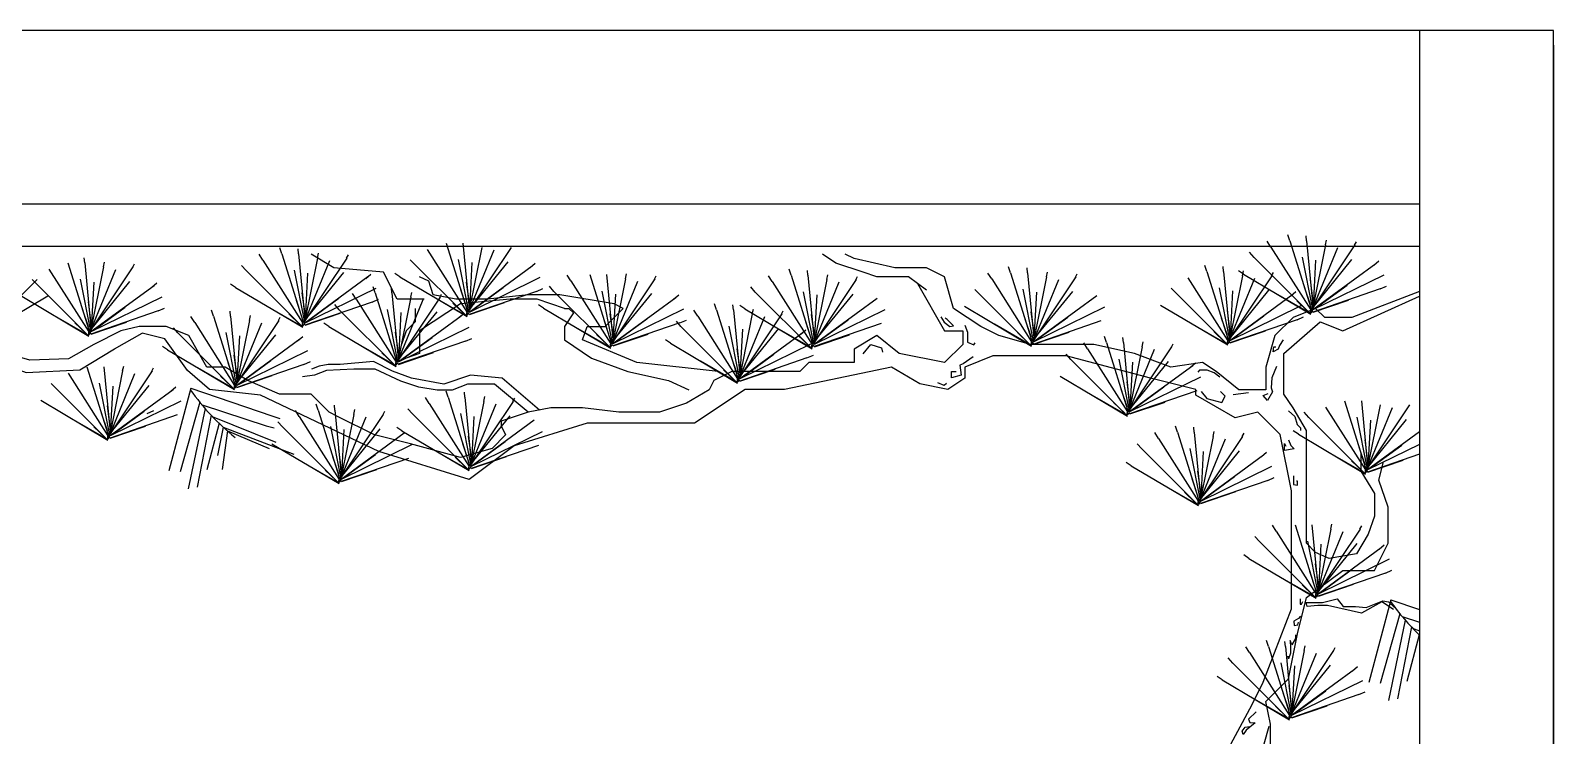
# Model space of a CAD drawing. Header units: metres. Extents: x 4395 to 7995, y 4590 to 6990.
# Drawn here: x 6190 to 7995, y 6154 to 6990 of the extents above; entities that cross this region are included whole.
import ezdxf

# ---------------------------------------------------------------- set-up
doc = ezdxf.new("R2010")
doc.units = ezdxf.units.M
for name, color, linetype in [('3', 3, 'Continuous'), ('4', 4, 'Continuous'), ('6', 7, 'Continuous')]:
    doc.layers.add(name, color=color, linetype=linetype)

msp = doc.modelspace()

# ---------------------------------------------------------------- linework, layer by layer
at = {"layer": '3'}
for p, q in [((6682.46, 6737.78), (6707.36, 6658.2)), ((6702.38, 6737.78), (6709.84, 6660.69)), ((7660.06, 6733.2), (7655.62, 6740.23)), ((7660.06, 6733.2), (7707.36, 6658.59)), ((7682.47, 6740.66), (7680.11, 6747.78)), ((7682.47, 6740.66), (7707.36, 6661.07)), ((7702.38, 6740.66), (7701.87, 6746.57)), ((7702.38, 6740.66), (7709.85, 6663.56)), ((7759.64, 6735.68), (7709.85, 6661.07)), ((7724.79, 6735.68), (7709.85, 6661.07)), ((7724.79, 6735.68), (7726.06, 6741.44)), ((7759.31, 6735.4), (7761.43, 6739.32)), ((6254.21, 6714.59), (6253.7, 6720.51)), ((6276.62, 6709.62), (6277.89, 6715.37)), ((6465.37, 6717.64), (6460.93, 6724.68)), ((6465.37, 6717.64), (6512.67, 6643.03)), ((6487.77, 6725.1), (6485.41, 6732.23)), ((6487.77, 6725.1), (6512.67, 6645.52)), ((6507.69, 6725.1), (6507.18, 6731.02)), ((6507.69, 6725.1), (6515.16, 6648.01)), ((6564.95, 6720.13), (6515.16, 6645.52)), ((6530.09, 6720.13), (6515.16, 6645.52)), ((6544.36, 6716.83), (6515.16, 6645.52)), ((6530.09, 6720.13), (6531.36, 6725.89)), ((6564.62, 6719.85), (6566.73, 6723.77)), ((6640.14, 6717.89), (6707.36, 6650.74)), ((6660.05, 6730.32), (6707.36, 6655.71)), ((6697.03, 6718.33), (6709.27, 6656.72)), ((6755.68, 6715.61), (6707.61, 6656.42)), ((6759.64, 6732.81), (6709.84, 6658.2)), ((6724.78, 6732.81), (6709.84, 6658.2)), ((6739.05, 6729.5), (6709.84, 6658.2)), ((7640.14, 6720.76), (7634.76, 6726.94)), ((7640.14, 6720.76), (7707.36, 6653.61)), ((7697.04, 6721.21), (7709.28, 6659.6)), ((7755.68, 6718.49), (7707.62, 6659.3)), ((7739.06, 6732.38), (7709.85, 6661.07)), ((7713.06, 6717.58), (7710.11, 6662.37)), ((7788.03, 6716.37), (7781.98, 6711.24)), ((6211.89, 6707.13), (6259.19, 6632.52)), ((6234.3, 6714.59), (6259.19, 6635.01)), ((6254.21, 6714.59), (6261.68, 6637.5)), ((6311.47, 6709.62), (6261.68, 6635.01)), ((6276.62, 6709.62), (6261.68, 6635.01)), ((6290.89, 6706.31), (6261.68, 6635.01)), ((6311.14, 6709.33), (6313.26, 6713.26)), ((6445.45, 6705.21), (6440.07, 6711.39)), ((6445.45, 6705.21), (6512.67, 6638.06)), ((6502.34, 6705.65), (6514.59, 6644.05)), ((6560.99, 6702.93), (6512.92, 6643.75)), ((6589.84, 6697.75), (6515.16, 6643.03)), ((6518.36, 6702.03), (6515.42, 6646.81)), ((6593.34, 6700.82), (6587.29, 6695.69)), ((6627.69, 6697.99), (6621.76, 6702.02)), ((6784.53, 6710.43), (6709.84, 6655.71)), ((6793.77, 6696.89), (6709.84, 6655.71)), ((6713.05, 6714.71), (6710.1, 6659.49)), ((6788.02, 6713.5), (6781.98, 6708.36)), ((6830.28, 6693.01), (6825.84, 6700.05)), ((6852.69, 6700.47), (6877.58, 6620.89)), ((6872.6, 6700.47), (6880.07, 6623.38)), ((6895.01, 6695.5), (6896.28, 6701.26)), ((6929.53, 6695.22), (6931.65, 6699.14)), ((7068.89, 6692.2), (7064.45, 6699.24)), ((7091.29, 6699.66), (7088.94, 6706.79)), ((7091.29, 6699.66), (7116.19, 6620.08)), ((7111.21, 6699.66), (7110.7, 6705.58)), ((7111.21, 6699.66), (7118.68, 6622.57)), ((7133.62, 6694.69), (7134.89, 6700.44)), ((7168.14, 6694.4), (7170.25, 6698.33)), ((7329.17, 6695.32), (7324.73, 6702.35)), ((7351.58, 6702.78), (7349.22, 6709.9)), ((7351.58, 6702.78), (7376.48, 6623.2)), ((7371.5, 6702.78), (7370.99, 6708.7)), ((7371.5, 6702.78), (7378.96, 6625.69)), ((7428.76, 6697.81), (7378.96, 6623.2)), ((7393.9, 6697.81), (7378.96, 6623.2)), ((7393.9, 6697.81), (7395.17, 6703.56)), ((7428.42, 6697.52), (7430.54, 6701.45)), ((7561.66, 6696.75), (7608.96, 6622.14)), ((7584.06, 6704.21), (7581.71, 6711.33)), ((7584.06, 6704.21), (7608.96, 6624.62)), ((7603.98, 6704.21), (7603.47, 6710.12)), ((7603.98, 6704.21), (7611.45, 6627.11)), ((7661.24, 6699.23), (7611.45, 6624.62)), ((7626.39, 6699.23), (7611.45, 6624.62)), ((7627.7, 6700.87), (7621.76, 6704.9)), ((7626.39, 6699.23), (7627.66, 6704.99)), ((7627.7, 6700.87), (7707.36, 6653.61)), ((7660.91, 6698.95), (7663.02, 6702.88)), ((7784.54, 6713.3), (7709.85, 6658.59)), ((7793.77, 6699.76), (7709.85, 6658.59)), ((6198.02, 6694.7), (6130.81, 6627.55)), ((6191.98, 6694.7), (6259.19, 6627.55)), ((6248.87, 6695.14), (6261.11, 6633.53)), ((6307.51, 6692.42), (6259.45, 6633.23)), ((6336.37, 6687.24), (6261.68, 6632.52)), ((6264.89, 6691.52), (6261.94, 6636.3)), ((6339.86, 6690.31), (6333.81, 6685.17)), ((6433, 6685.31), (6427.07, 6689.35)), ((6433, 6685.31), (6512.67, 6638.06)), ((6511.71, 6678.78), (6514.74, 6656.73)), ((6599.08, 6684.21), (6515.16, 6643.03)), ((6598.29, 6678.71), (6595.93, 6685.83)), ((6598.29, 6678.71), (6623.19, 6599.13)), ((6618.21, 6678.71), (6617.7, 6684.63)), ((6618.21, 6678.71), (6625.68, 6601.62)), ((6640.61, 6673.74), (6641.88, 6679.49)), ((6699.45, 6683), (6706.4, 6662.16)), ((6706.4, 6691.45), (6709.43, 6669.41)), ((6789.51, 6680.58), (6709.84, 6653.23)), ((6750.24, 6684.81), (6713.05, 6657.63)), ((6789.51, 6680.58), (6797.09, 6683.9)), ((6810.37, 6680.58), (6804.98, 6686.76)), ((6810.37, 6680.58), (6877.58, 6613.43)), ((6830.28, 6693.01), (6877.58, 6618.4)), ((6867.26, 6681.02), (6879.5, 6619.42)), ((6929.86, 6695.5), (6880.07, 6620.89)), ((6895.01, 6695.5), (6880.07, 6620.89)), ((6909.28, 6692.2), (6880.07, 6620.89)), ((7048.97, 6679.77), (7043.59, 6685.95)), ((7048.97, 6679.77), (7116.19, 6612.62)), ((7068.89, 6692.2), (7116.19, 6617.59)), ((7105.86, 6680.21), (7118.11, 6618.61)), ((7133.62, 6694.69), (7118.68, 6620.08)), ((7168.47, 6694.69), (7118.68, 6620.08)), ((7147.88, 6691.38), (7118.68, 6620.08)), ((7309.26, 6682.89), (7376.48, 6615.74)), ((7329.17, 6695.32), (7376.48, 6620.71)), ((7366.15, 6683.33), (7378.39, 6621.72)), ((7424.8, 6680.61), (7376.73, 6621.42)), ((7408.17, 6694.5), (7378.96, 6623.2)), ((7382.17, 6679.71), (7379.22, 6624.49)), ((7541.74, 6684.31), (7608.96, 6617.16)), ((7598.63, 6684.76), (7610.88, 6623.15)), ((7657.28, 6682.04), (7609.21, 6622.85)), ((7640.65, 6695.93), (7611.45, 6624.62)), ((7614.66, 6681.13), (7611.71, 6625.92)), ((7705.8, 6655.07), (7663.18, 6679.53)), ((7689.63, 6679.92), (7683.58, 6674.79)), ((7699.45, 6685.87), (7706.41, 6665.04)), ((7706.41, 6694.33), (7709.43, 6672.28)), ((7789.52, 6683.46), (7709.85, 6656.1)), ((7750.24, 6687.68), (7713.06, 6660.51)), ((7789.52, 6683.46), (7797.1, 6686.78)), ((6210.47, 6674.8), (6130.81, 6627.55)), ((6179.53, 6674.8), (6259.19, 6627.55)), ((6258.24, 6668.26), (6261.26, 6646.22)), ((6345.6, 6673.7), (6261.68, 6632.52)), ((6302.07, 6661.62), (6264.89, 6634.44)), ((6341.35, 6657.39), (6348.93, 6660.71)), ((6511.11, 6639.52), (6468.48, 6663.98)), ((6504.76, 6670.32), (6511.71, 6649.48)), ((6594.82, 6667.9), (6515.16, 6640.55)), ((6555.55, 6672.13), (6518.36, 6644.95)), ((6555.97, 6658.82), (6550.59, 6665)), ((6575.89, 6671.25), (6571.45, 6678.28)), ((6575.89, 6671.25), (6623.19, 6596.64)), ((6594.82, 6667.9), (6602.4, 6671.23)), ((6675.47, 6673.74), (6625.68, 6599.13)), ((6640.61, 6673.74), (6625.68, 6599.13)), ((6654.88, 6670.43), (6625.68, 6599.13)), ((6705.8, 6652.2), (6663.17, 6676.66)), ((6675.14, 6673.45), (6677.25, 6677.38)), ((6690.68, 6666.69), (6703.98, 6654.01)), ((6751.45, 6666.99), (6709.73, 6652.8)), ((6797.92, 6660.68), (6791.99, 6664.71)), ((6797.92, 6660.68), (6877.58, 6613.43)), ((6925.9, 6678.3), (6877.84, 6619.11)), ((6954.76, 6673.12), (6880.07, 6618.4)), ((6883.28, 6677.4), (6880.33, 6622.18)), ((6958.25, 6676.19), (6952.21, 6671.06)), ((7003.13, 6658.86), (7000.77, 6665.98)), ((7023.04, 6658.86), (7022.54, 6664.77)), ((7036.52, 6659.87), (7030.59, 6663.9)), ((7164.51, 6677.49), (7116.44, 6618.3)), ((7193.36, 6672.31), (7118.68, 6617.59)), ((7121.89, 6676.59), (7118.94, 6621.37)), ((7296.81, 6662.99), (7376.48, 6615.74)), ((7453.65, 6675.42), (7378.96, 6620.71)), ((7462.89, 6661.89), (7378.96, 6620.71)), ((7529.29, 6664.42), (7608.96, 6617.16)), ((7686.13, 6676.85), (7611.45, 6622.14)), ((7695.37, 6663.31), (7611.45, 6622.14)), ((7690.69, 6669.57), (7703.99, 6656.88)), ((7707.62, 6661.71), (7707.62, 6659.3)), ((7709.73, 6661.11), (7708.83, 6658.09)), ((7751.45, 6669.87), (7709.73, 6655.67)), ((6257.63, 6629), (6215.01, 6653.47)), ((6242.52, 6643.5), (6255.82, 6630.82)), ((6251.29, 6659.81), (6258.24, 6638.97)), ((6303.28, 6643.8), (6261.56, 6629.61)), ((6341.35, 6657.39), (6261.68, 6630.04)), ((6384.63, 6643.74), (6380.19, 6650.77)), ((6384.63, 6643.74), (6431.93, 6569.13)), ((6407.04, 6651.2), (6404.68, 6658.32)), ((6407.04, 6651.2), (6431.93, 6571.61)), ((6426.95, 6651.2), (6426.44, 6657.11)), ((6426.95, 6651.2), (6434.42, 6574.1)), ((6484.21, 6646.22), (6434.42, 6571.61)), ((6449.36, 6646.22), (6434.42, 6571.61)), ((6463.63, 6642.92), (6434.42, 6571.61)), ((6449.36, 6646.22), (6450.63, 6651.98)), ((6483.88, 6645.94), (6486, 6649.87)), ((6495.99, 6654.01), (6509.3, 6641.33)), ((6512.92, 6643.75), (6512.02, 6641.33)), ((6512.92, 6646.16), (6512.92, 6643.75)), ((6515.04, 6645.56), (6514.13, 6642.54)), ((6556.76, 6654.31), (6515.04, 6640.12)), ((6543.52, 6638.92), (6537.59, 6642.95)), ((6555.97, 6658.82), (6623.19, 6591.67)), ((6612.86, 6659.26), (6625.11, 6597.65)), ((6671.51, 6656.54), (6623.44, 6597.35)), ((6700.36, 6651.35), (6625.68, 6596.64)), ((6628.88, 6655.64), (6625.94, 6600.42)), ((6703.86, 6654.43), (6697.81, 6649.29)), ((6707.61, 6654.61), (6706.4, 6654.61)), ((6707.61, 6656.42), (6706.7, 6654.01)), ((6706.7, 6654.01), (6706.7, 6652.8)), ((6706.7, 6652.8), (6707.61, 6652.8)), ((6707.61, 6658.84), (6707.61, 6656.42)), ((6707.61, 6652.8), (6707.61, 6654.61)), ((6709.12, 6654.01), (6707.61, 6652.5)), ((6709.73, 6658.23), (6708.82, 6655.21)), ((6708.82, 6655.21), (6709.12, 6654.01)), ((6869.68, 6645.69), (6876.63, 6624.85)), ((6876.63, 6654.14), (6879.65, 6632.1)), ((6963.99, 6659.58), (6880.07, 6618.4)), ((6959.74, 6643.27), (6880.07, 6615.92)), ((6920.46, 6647.5), (6883.28, 6620.32)), ((6960.81, 6638.96), (6955.42, 6645.15)), ((6959.74, 6643.27), (6967.32, 6646.6)), ((6980.72, 6651.4), (6976.28, 6658.43)), ((6980.72, 6651.4), (7028.02, 6576.79)), ((7003.13, 6658.86), (7028.02, 6579.28)), ((7023.04, 6658.86), (7030.51, 6581.76)), ((7080.3, 6653.89), (7030.51, 6579.28)), ((7045.45, 6653.89), (7030.51, 6579.28)), ((7059.72, 6650.58), (7030.51, 6579.28)), ((7036.52, 6659.87), (7116.19, 6612.62)), ((7045.45, 6653.89), (7046.72, 6659.64)), ((7079.97, 6653.6), (7082.09, 6657.53)), ((7108.28, 6644.88), (7115.24, 6624.04)), ((7115.24, 6653.33), (7118.26, 6631.29)), ((7202.6, 6658.77), (7118.68, 6617.59)), ((7159.07, 6646.69), (7121.89, 6619.51)), ((7268.88, 6650.28), (7272.63, 6644.27)), ((7272.63, 6644.27), (7279.4, 6639.02)), ((7276.39, 6647.28), (7274.14, 6648.78)), ((7280.15, 6643.52), (7276.39, 6647.28)), ((7283.91, 6639.77), (7280.15, 6643.52)), ((7368.57, 6648), (7375.52, 6627.16)), ((7375.52, 6656.45), (7378.54, 6634.41)), ((7458.63, 6645.58), (7378.96, 6618.22)), ((7419.36, 6649.81), (7382.17, 6622.63)), ((7607.4, 6618.62), (7564.78, 6643.08)), ((7601.05, 6649.42), (7608.01, 6628.59)), ((7608.01, 6657.88), (7611.03, 6635.83)), ((7691.11, 6647.01), (7611.45, 6619.65)), ((7651.84, 6651.24), (7614.66, 6624.06)), ((7691.11, 6647.01), (7698.7, 6650.33)), ((7707.62, 6657.49), (7706.41, 6657.49)), ((7707.62, 6659.3), (7706.71, 6656.88)), ((7706.71, 6656.88), (7706.71, 6655.67)), ((7706.71, 6655.67), (7707.62, 6655.67)), ((7707.62, 6655.67), (7707.62, 6657.49)), ((7709.13, 6656.88), (7707.62, 6655.37)), ((7708.83, 6658.09), (7709.13, 6656.88)), ((6259.45, 6631.42), (6258.24, 6631.42)), ((6259.45, 6633.23), (6258.54, 6630.82)), ((6258.54, 6630.82), (6258.54, 6629.61)), ((6258.54, 6629.61), (6259.45, 6629.61)), ((6259.45, 6635.65), (6259.45, 6633.23)), ((6259.45, 6629.61), (6259.45, 6631.42)), ((6260.96, 6630.82), (6259.45, 6629.31)), ((6261.56, 6635.04), (6260.66, 6632.02)), ((6260.66, 6632.02), (6260.96, 6630.82)), ((6364.72, 6631.3), (6359.33, 6637.48)), ((6364.72, 6631.3), (6359.33, 6637.48)), ((6364.72, 6631.3), (6431.93, 6564.15)), ((6421.61, 6631.75), (6433.85, 6570.14)), ((6480.25, 6629.03), (6432.19, 6569.84)), ((6437.63, 6628.12), (6434.68, 6572.91)), ((6512.6, 6626.91), (6506.55, 6621.78)), ((6512.92, 6641.93), (6511.71, 6641.93)), ((6512.02, 6641.33), (6512.02, 6640.12)), ((6512.02, 6640.12), (6512.92, 6640.12)), ((6512.92, 6640.12), (6512.92, 6641.93)), ((6514.43, 6641.33), (6512.92, 6639.82)), ((6514.13, 6642.54), (6514.43, 6641.33)), ((6543.52, 6638.92), (6623.19, 6591.67)), ((6622.23, 6632.38), (6625.26, 6610.34)), ((6709.6, 6637.82), (6625.68, 6596.64)), ((6666.07, 6625.74), (6628.88, 6598.56)), ((6705.34, 6621.51), (6712.92, 6624.83)), ((6876.03, 6614.89), (6833.4, 6639.35)), ((6860.91, 6629.38), (6874.21, 6616.7)), ((6921.67, 6629.68), (6879.96, 6615.49)), ((6960.81, 6638.96), (7028.02, 6571.82)), ((7017.7, 6639.41), (7029.94, 6577.8)), ((7076.35, 6636.69), (7028.28, 6577.5)), ((7105.2, 6631.5), (7030.51, 6576.79)), ((7033.72, 6635.78), (7030.77, 6580.57)), ((7114.63, 6614.08), (7072.01, 6638.54)), ((7099.52, 6628.57), (7112.82, 6615.89)), ((7108.69, 6634.58), (7102.65, 6629.44)), ((7160.28, 6628.87), (7118.56, 6614.68)), ((7198.34, 6642.46), (7118.68, 6615.11)), ((7279.4, 6639.02), (7283.91, 6639.77)), ((7297.44, 6640.52), (7300.44, 6632.26)), ((7300.44, 6632.26), (7300.44, 6620.25)), ((7374.92, 6617.19), (7332.29, 6641.66)), ((7359.8, 6631.69), (7373.1, 6619.01)), ((7420.56, 6631.99), (7378.85, 6617.8)), ((7465.25, 6619.85), (7462.89, 6626.98)), ((7485.17, 6619.85), (7484.66, 6625.77)), ((7592.29, 6633.12), (7605.59, 6620.43)), ((7609.21, 6625.26), (7609.21, 6622.85)), ((7611.33, 6624.66), (7610.42, 6621.64)), ((7653.05, 6633.42), (7611.33, 6619.22)), ((6352.27, 6611.41), (6346.33, 6615.44)), ((6352.27, 6611.41), (6431.93, 6564.15)), ((6509.11, 6623.84), (6434.42, 6569.13)), ((6518.34, 6610.3), (6434.42, 6569.13)), ((6621.63, 6593.12), (6579.01, 6617.59)), ((6606.51, 6607.62), (6619.82, 6594.94)), ((6615.28, 6623.93), (6622.23, 6603.09)), ((6667.28, 6607.92), (6625.56, 6593.73)), ((6705.34, 6621.51), (6625.68, 6594.15)), ((6877.84, 6617.3), (6876.63, 6617.3)), ((6877.84, 6619.11), (6876.93, 6616.7)), ((6876.93, 6616.7), (6876.93, 6615.49)), ((6876.93, 6615.49), (6877.84, 6615.49)), ((6877.84, 6621.53), (6877.84, 6619.11)), ((6877.84, 6615.49), (6877.84, 6617.3)), ((6879.35, 6616.7), (6877.84, 6615.19)), ((6879.96, 6620.93), (6879.05, 6617.91)), ((6879.05, 6617.91), (6879.35, 6616.7)), ((6948.36, 6619.07), (6942.43, 6623.1)), ((6948.36, 6619.07), (7028.02, 6571.82)), ((7027.07, 6612.53), (7030.09, 6590.49)), ((7114.44, 6617.97), (7030.51, 6576.79)), ((7116.44, 6616.49), (7115.24, 6616.49)), ((7116.44, 6618.3), (7115.54, 6615.89)), ((7115.54, 6615.89), (7115.54, 6614.68)), ((7115.54, 6614.68), (7116.44, 6614.68)), ((7116.44, 6620.72), (7116.44, 6618.3)), ((7116.44, 6614.68), (7116.44, 6616.49)), ((7117.96, 6615.89), (7116.44, 6614.38)), ((7118.56, 6620.12), (7117.65, 6617.1)), ((7117.65, 6617.1), (7117.96, 6615.89)), ((7300.44, 6620.25), (7307.96, 6617.24)), ((7307.96, 6617.24), (7309.46, 6619.5)), ((7376.73, 6619.61), (7375.52, 6619.61)), ((7376.73, 6621.42), (7375.82, 6619.01)), ((7375.82, 6619.01), (7375.82, 6617.8)), ((7375.82, 6617.8), (7376.73, 6617.8)), ((7376.73, 6623.84), (7376.73, 6621.42)), ((7376.73, 6617.8), (7376.73, 6619.61)), ((7378.24, 6619.01), (7376.73, 6617.5)), ((7378.85, 6623.23), (7377.94, 6620.21)), ((7377.94, 6620.21), (7378.24, 6619.01)), ((7442.84, 6612.39), (7438.41, 6619.43)), ((7442.84, 6612.39), (7490.15, 6537.78)), ((7465.25, 6619.85), (7490.15, 6540.27)), ((7485.17, 6619.85), (7492.63, 6542.76)), ((7542.43, 6614.88), (7492.63, 6540.27)), ((7507.57, 6614.88), (7492.63, 6540.27)), ((7521.84, 6611.58), (7492.63, 6540.27)), ((7507.57, 6614.88), (7508.84, 6620.64)), ((7542.09, 6614.6), (7544.21, 6618.52)), ((7609.21, 6621.04), (7608.01, 6621.04)), ((7609.21, 6622.85), (7608.31, 6620.43)), ((7608.31, 6620.43), (7608.31, 6619.22)), ((7608.31, 6619.22), (7609.21, 6619.22)), ((7609.21, 6619.22), (7609.21, 6621.04)), ((7610.73, 6620.43), (7609.21, 6618.92)), ((7610.42, 6621.64), (7610.73, 6620.43)), ((7662.72, 6608.99), (7663.47, 6614.99)), ((7668.73, 6611.99), (7662.72, 6608.99)), ((7663.47, 6614.99), (7665.73, 6614.99)), ((7670.24, 6616.49), (7668.73, 6611.99)), ((7674.75, 6623.25), (7670.24, 6616.49)), ((6256.85, 6591.28), (6281.74, 6511.7)), ((6276.76, 6591.28), (6284.23, 6514.19)), ((6299.17, 6586.31), (6300.44, 6592.06)), ((6333.69, 6586.02), (6335.81, 6589.95)), ((6430.37, 6565.61), (6387.75, 6590.07)), ((6424.03, 6596.41), (6430.98, 6575.58)), ((6430.98, 6604.87), (6434, 6582.82)), ((6514.09, 6594), (6434.42, 6566.64)), ((6474.81, 6598.23), (6437.63, 6571.05)), ((6514.09, 6594), (6521.67, 6597.32)), ((6623.44, 6595.54), (6622.23, 6595.54)), ((6623.44, 6597.35), (6622.54, 6594.94)), ((6622.54, 6594.94), (6622.54, 6593.73)), ((6622.54, 6593.73), (6623.44, 6593.73)), ((6623.44, 6599.77), (6623.44, 6597.35)), ((6623.44, 6593.73), (6623.44, 6595.54)), ((6624.96, 6594.94), (6623.44, 6593.43)), ((6625.56, 6599.16), (6624.65, 6596.14)), ((6624.65, 6596.14), (6624.96, 6594.94)), ((7026.47, 6573.27), (6983.84, 6597.73)), ((7020.12, 6604.07), (7027.07, 6583.24)), ((7110.18, 6601.66), (7030.51, 6574.3)), ((7070.9, 6605.89), (7033.72, 6578.71)), ((7110.18, 6601.66), (7117.76, 6604.98)), ((7295.18, 6594.72), (7291.42, 6593.22)), ((7291.42, 6593.22), (7292.93, 6581.2)), ((7307.21, 6602.98), (7295.18, 6594.72)), ((7422.93, 6599.96), (7417.55, 6606.14)), ((7422.93, 6599.96), (7490.15, 6532.81)), ((7479.82, 6600.4), (7492.06, 6538.8)), ((7538.47, 6597.68), (7490.4, 6538.49)), ((7567.32, 6592.5), (7492.63, 6537.78)), ((7495.84, 6596.78), (7492.89, 6541.56)), ((7570.81, 6595.57), (7564.77, 6590.44)), ((7666.48, 6591.72), (7661.22, 6578.2)), ((6214.52, 6571.39), (6281.74, 6504.24)), ((6234.44, 6583.82), (6281.74, 6509.21)), ((6271.42, 6571.83), (6283.66, 6510.22)), ((6299.17, 6586.31), (6284.23, 6511.7)), ((6334.02, 6586.31), (6284.23, 6511.7)), ((6313.44, 6583), (6284.23, 6511.7)), ((6415.26, 6580.11), (6428.56, 6567.42)), ((6432.19, 6572.25), (6432.19, 6569.84)), ((6434.3, 6571.65), (6433.4, 6568.63)), ((6476.02, 6580.41), (6434.3, 6566.21)), ((7011.35, 6587.77), (7024.65, 6575.08)), ((7028.28, 6575.69), (7027.07, 6575.69)), ((7028.28, 6577.5), (7027.37, 6575.08)), ((7027.37, 6575.08), (7027.37, 6573.88)), ((7027.37, 6573.88), (7028.28, 6573.88)), ((7028.28, 6579.92), (7028.28, 6577.5)), ((7028.28, 6573.88), (7028.28, 6575.69)), ((7029.79, 6575.08), (7028.28, 6573.57)), ((7030.4, 6579.31), (7029.49, 6576.29)), ((7029.49, 6576.29), (7029.79, 6575.08)), ((7072.11, 6588.07), (7030.4, 6573.88)), ((7272.63, 6569.19), (7265.12, 6572.19)), ((7275.64, 6571.44), (7272.63, 6569.19)), ((7281.65, 6585.71), (7286.92, 6585.71)), ((7281.65, 6578.2), (7281.65, 6585.71)), ((7292.93, 6581.2), (7281.65, 6578.2)), ((7410.48, 6580.06), (7490.15, 6532.81)), ((7489.19, 6573.53), (7492.22, 6551.48)), ((7576.56, 6578.96), (7492.63, 6537.78)), ((7575.53, 6587.21), (7573.28, 6584.96)), ((7584.55, 6587.21), (7575.53, 6587.21)), ((7592.82, 6584.21), (7584.55, 6587.21)), ((7599.59, 6578.95), (7592.82, 6584.21)), ((7661.22, 6578.2), (7660.47, 6566.19)), ((6330.06, 6569.11), (6282, 6509.92)), ((6358.92, 6563.93), (6284.23, 6509.21)), ((6287.44, 6568.21), (6284.49, 6512.99)), ((6379.89, 6565.98), (6353.77, 6468)), ((6362.41, 6567), (6356.36, 6561.86)), ((6379.89, 6565.98), (6475.82, 6533.11)), ((6432.19, 6568.03), (6430.98, 6568.03)), ((6432.19, 6569.84), (6431.28, 6567.42)), ((6431.28, 6567.42), (6431.28, 6566.21)), ((6431.28, 6566.21), (6432.19, 6566.21)), ((6432.19, 6566.21), (6432.19, 6568.03)), ((6433.7, 6567.42), (6432.19, 6565.91)), ((6433.4, 6568.63), (6433.7, 6567.42)), ((6662.5, 6547.71), (6658.06, 6554.74)), ((6684.91, 6555.17), (6682.55, 6562.29)), ((6684.91, 6555.17), (6709.8, 6475.58)), ((6704.82, 6555.17), (6704.32, 6561.08)), ((6704.82, 6555.17), (6712.29, 6478.07)), ((6727.23, 6550.19), (6728.5, 6555.95)), ((6761.75, 6549.91), (6763.87, 6553.83)), ((7488.59, 6534.27), (7445.96, 6558.73)), ((7482.24, 6565.07), (7489.19, 6544.23)), ((7572.3, 6562.65), (7492.63, 6535.3)), ((7533.03, 6566.88), (7495.84, 6539.7)), ((7633.41, 6560.18), (7615.37, 6557.93)), ((7650.69, 6557.18), (7656.71, 6559.43)), ((7655.96, 6551.17), (7650.69, 6557.18)), ((7661.97, 6561.68), (7655.96, 6551.17)), ((7660.47, 6566.19), (7661.97, 6561.68)), ((6202.08, 6551.49), (6281.74, 6504.24)), ((6273.83, 6536.5), (6280.79, 6515.66)), ((6280.79, 6544.95), (6283.81, 6522.91)), ((6368.15, 6550.39), (6284.23, 6509.21)), ((6324.62, 6538.31), (6287.44, 6511.13)), ((6328.4, 6535.95), (6335.98, 6539.27)), ((6390.62, 6549.19), (6367.32, 6466.59)), ((6396.92, 6541.71), (6376.88, 6446.53)), ((6393.31, 6545.94), (6469.44, 6521.07)), ((6508.52, 6532.34), (6504.08, 6539.37)), ((6530.93, 6539.8), (6528.57, 6546.92)), ((6530.93, 6539.8), (6555.82, 6460.21)), ((6550.84, 6539.8), (6550.34, 6545.71)), ((6550.84, 6539.8), (6558.31, 6462.7)), ((6573.25, 6534.82), (6558.31, 6460.21)), ((6608.1, 6534.82), (6558.31, 6460.21)), ((6573.25, 6534.82), (6574.52, 6540.58)), ((6607.77, 6534.54), (6609.89, 6538.46)), ((6642.59, 6535.27), (6637.2, 6541.45)), ((6642.59, 6535.27), (6709.8, 6468.12)), ((6662.5, 6547.71), (6709.8, 6473.1)), ((6699.48, 6535.71), (6711.72, 6474.11)), ((6762.08, 6550.19), (6712.29, 6475.58)), ((6727.23, 6550.19), (6712.29, 6475.58)), ((6741.5, 6546.89), (6712.29, 6475.58)), ((7473.47, 6548.76), (7486.77, 6536.08)), ((7490.4, 6536.68), (7489.19, 6536.68)), ((7490.4, 6538.49), (7489.49, 6536.08)), ((7489.49, 6536.08), (7489.49, 6534.87)), ((7489.49, 6534.87), (7490.4, 6534.87)), ((7490.4, 6540.91), (7490.4, 6538.49)), ((7490.4, 6534.87), (7490.4, 6536.68)), ((7491.91, 6536.08), (7490.4, 6534.57)), ((7492.52, 6540.31), (7491.61, 6537.29)), ((7491.61, 6537.29), (7491.91, 6536.08)), ((7534.23, 6549.06), (7492.52, 6534.87)), ((7680.76, 6539.16), (7688.28, 6532.4)), ((7705, 6531.09), (7699.61, 6537.27)), ((7724.91, 6543.53), (7772.21, 6468.92)), ((7747.32, 6550.99), (7772.21, 6471.4)), ((7767.23, 6550.99), (7774.7, 6473.89)), ((7824.49, 6546.01), (7774.7, 6471.4)), ((7789.64, 6546.01), (7774.7, 6471.4)), ((7803.91, 6542.71), (7774.7, 6471.4)), ((6280.18, 6505.7), (6237.56, 6530.16)), ((6265.07, 6520.19), (6278.37, 6507.51)), ((6325.83, 6520.49), (6284.11, 6506.3)), ((6363.9, 6534.08), (6284.23, 6506.73)), ((6404.18, 6533.68), (6387.68, 6448.67)), ((6413.4, 6524.3), (6398.81, 6469.07)), ((6405.49, 6532.3), (6480.78, 6501.96)), ((6418.35, 6519.6), (6411.67, 6486.19)), ((6418.35, 6519.6), (6502.19, 6487.8)), ((6469.44, 6521.07), (6478.62, 6518.83)), ((6475.82, 6533.11), (6485.58, 6530.07)), ((6488.61, 6519.9), (6483.22, 6526.08)), ((6488.61, 6519.9), (6555.82, 6452.75)), ((6508.52, 6532.34), (6555.82, 6457.73)), ((6545.5, 6520.34), (6557.74, 6458.74)), ((6604.15, 6517.63), (6556.08, 6458.44)), ((6587.52, 6531.52), (6558.31, 6460.21)), ((6561.52, 6516.72), (6558.57, 6461.51)), ((6630.14, 6515.37), (6624.21, 6519.41)), ((6758.13, 6533), (6710.06, 6473.81)), ((6786.98, 6527.81), (6712.29, 6473.1)), ((6715.5, 6532.09), (6712.55, 6476.88)), ((7549.27, 6513.7), (7546.92, 6520.82)), ((7569.19, 6513.7), (7568.68, 6519.61)), ((7688.28, 6532.4), (7691.28, 6522.64)), ((7691.28, 6522.64), (7695.04, 6518.89)), ((7695.04, 6518.89), (7695.04, 6515.88)), ((7705, 6531.09), (7772.21, 6463.94)), ((7761.89, 6531.54), (7774.13, 6469.93)), ((7820.54, 6528.82), (7772.47, 6469.63)), ((7777.91, 6527.91), (7774.96, 6472.7)), ((6282, 6508.11), (6280.79, 6508.11)), ((6282, 6509.92), (6281.09, 6507.51)), ((6281.09, 6507.51), (6281.09, 6506.3)), ((6281.09, 6506.3), (6282, 6506.3)), ((6282, 6512.34), (6282, 6509.92)), ((6282, 6506.3), (6282, 6508.11)), ((6283.51, 6507.51), (6282, 6506)), ((6284.11, 6511.73), (6283.21, 6508.71)), ((6283.21, 6508.71), (6283.51, 6507.51)), ((6423.29, 6515.12), (6417.02, 6469.61)), ((6423.29, 6515.12), (6472.99, 6494.17)), ((6476.16, 6500.01), (6555.82, 6452.75)), ((6633, 6512.44), (6558.31, 6457.73)), ((6642.24, 6498.9), (6558.31, 6457.73)), ((6630.14, 6515.37), (6709.8, 6468.12)), ((6701.9, 6500.38), (6708.85, 6479.54)), ((6708.85, 6508.84), (6711.87, 6486.79)), ((6796.22, 6514.27), (6712.29, 6473.1)), ((6752.68, 6502.19), (6715.5, 6475.01)), ((7506.95, 6493.8), (7501.57, 6499.98)), ((7526.87, 6506.24), (7522.43, 6513.27)), ((7526.87, 6506.24), (7574.17, 6431.63)), ((7549.27, 6513.7), (7574.17, 6434.12)), ((7569.19, 6513.7), (7576.66, 6436.6)), ((7626.45, 6508.72), (7576.66, 6434.12)), ((7591.6, 6508.72), (7576.66, 6434.12)), ((7605.86, 6505.42), (7576.66, 6434.12)), ((7591.6, 6508.72), (7592.87, 6514.48)), ((7626.12, 6508.44), (7628.24, 6512.37)), ((7676.25, 6500.11), (7677.75, 6497.11)), ((7676.25, 6491.86), (7676.25, 6500.11)), ((7680.76, 6504.62), (7683.77, 6497.86)), ((7692.55, 6511.2), (7686.62, 6515.23)), ((7692.55, 6511.2), (7772.21, 6463.94)), ((7771.26, 6504.66), (7774.28, 6482.61)), ((7836.16, 6513.94), (7774.7, 6468.92)), ((7836.16, 6499.07), (7774.7, 6468.92)), ((6547.92, 6485.01), (6554.87, 6464.17)), ((6554.87, 6493.47), (6557.89, 6471.42)), ((6637.98, 6482.6), (6558.31, 6455.24)), ((6598.7, 6486.82), (6561.52, 6459.65)), ((6708.25, 6469.58), (6665.62, 6494.04)), ((6693.13, 6484.07), (6706.43, 6471.39)), ((6753.89, 6484.38), (6712.18, 6470.18)), ((6791.96, 6497.97), (6712.29, 6470.61)), ((7506.95, 6493.8), (7574.17, 6426.65)), ((7563.84, 6494.25), (7576.09, 6432.64)), ((7622.49, 6491.53), (7574.43, 6432.34)), ((7651.35, 6486.34), (7576.66, 6431.63)), ((7579.87, 6490.62), (7576.92, 6435.41)), ((7654.84, 6489.41), (7648.79, 6484.28)), ((7687.52, 6494.11), (7676.25, 6491.86)), ((7683.77, 6497.86), (7687.52, 6494.11)), ((7770.66, 6465.4), (7728.03, 6489.86)), ((7764.31, 6496.2), (7771.26, 6475.37)), ((7816.3, 6480.2), (7774.59, 6466)), ((7836.16, 6487.54), (7774.7, 6466.43)), ((7815.09, 6498.01), (7777.91, 6470.84)), ((6554.27, 6454.21), (6511.64, 6478.67)), ((6539.15, 6468.7), (6552.45, 6456.02)), ((6599.91, 6469.01), (6558.2, 6454.81)), ((6710.06, 6472), (6708.85, 6472)), ((6710.06, 6473.81), (6709.15, 6471.39)), ((6709.15, 6471.39), (6709.15, 6470.18)), ((6709.15, 6470.18), (6710.06, 6470.18)), ((6710.06, 6476.22), (6710.06, 6473.81)), ((6710.06, 6470.18), (6710.06, 6472)), ((6711.57, 6471.39), (6710.06, 6469.88)), ((6712.18, 6475.62), (6711.27, 6472.6)), ((6711.27, 6472.6), (6711.57, 6471.39)), ((7494.5, 6473.91), (7488.57, 6477.94)), ((7494.5, 6473.91), (7574.17, 6426.65)), ((7573.22, 6467.37), (7576.24, 6445.32)), ((7660.58, 6472.81), (7576.66, 6431.63)), ((7686.96, 6462.1), (7686.96, 6451.63)), ((7755.54, 6479.9), (7768.84, 6467.21)), ((7772.47, 6467.82), (7771.26, 6467.82)), ((7772.47, 6469.63), (7771.56, 6467.21)), ((7771.56, 6467.21), (7771.56, 6466)), ((7771.56, 6466), (7772.47, 6466)), ((7772.47, 6472.04), (7772.47, 6469.63)), ((7772.47, 6466), (7772.47, 6467.82)), ((7773.98, 6467.21), (7772.47, 6465.7)), ((7774.59, 6471.44), (7773.68, 6468.42)), ((7773.68, 6468.42), (7773.98, 6467.21)), ((6556.08, 6456.63), (6554.87, 6456.63)), ((6556.08, 6458.44), (6555.17, 6456.02)), ((6555.17, 6456.02), (6555.17, 6454.81)), ((6555.17, 6454.81), (6556.08, 6454.81)), ((6556.08, 6460.85), (6556.08, 6458.44)), ((6556.08, 6454.81), (6556.08, 6456.63)), ((6557.59, 6456.02), (6556.08, 6454.51)), ((6558.2, 6460.25), (6557.29, 6457.23)), ((6557.29, 6457.23), (6557.59, 6456.02)), ((7572.61, 6428.11), (7529.99, 6452.57)), ((7566.26, 6458.91), (7573.22, 6438.08)), ((7656.32, 6456.5), (7576.66, 6429.14)), ((7617.05, 6460.73), (7579.87, 6433.55)), ((7656.32, 6456.5), (7663.91, 6459.82)), ((7686.96, 6451.63), (7691.54, 6450.97)), ((7691.54, 6455.55), (7690.23, 6455.55)), ((7691.54, 6450.97), (7691.54, 6455.55)), ((7557.5, 6442.61), (7570.8, 6429.92)), ((7574.43, 6430.53), (7573.22, 6430.53)), ((7574.43, 6432.34), (7573.52, 6429.92)), ((7573.52, 6429.92), (7573.52, 6428.72)), ((7573.52, 6428.72), (7574.43, 6428.72)), ((7574.43, 6434.75), (7574.43, 6432.34)), ((7574.43, 6428.72), (7574.43, 6430.53)), ((7575.94, 6429.92), (7574.43, 6428.41)), ((7576.54, 6434.15), (7575.63, 6431.13)), ((7575.63, 6431.13), (7575.94, 6429.92)), ((7618.26, 6442.91), (7576.54, 6428.72)), ((7646.42, 6383.97), (7641.04, 6390.15)), ((7666.34, 6396.41), (7661.9, 6403.44)), ((7666.34, 6396.41), (7713.64, 6321.8)), ((7688.74, 6403.87), (7713.64, 6324.29)), ((7708.66, 6403.87), (7716.13, 6326.77)), ((7765.92, 6398.89), (7716.13, 6324.29)), ((7731.06, 6398.89), (7716.13, 6324.29)), ((7745.33, 6395.59), (7716.13, 6324.29)), ((7731.06, 6398.89), (7732.33, 6404.65)), ((7765.59, 6398.61), (7767.7, 6402.54)), ((7646.42, 6383.97), (7713.64, 6316.82)), ((7703.31, 6384.42), (7715.56, 6322.81)), ((7761.96, 6381.7), (7713.89, 6322.51)), ((7790.81, 6376.51), (7716.13, 6321.8)), ((7719.33, 6380.79), (7716.39, 6325.58)), ((7794.31, 6379.58), (7788.26, 6374.45)), ((7633.97, 6364.08), (7628.04, 6368.11)), ((7633.97, 6364.08), (7713.64, 6316.82)), ((7712.68, 6357.54), (7715.71, 6335.49)), ((7800.05, 6362.98), (7716.13, 6321.8)), ((7712.08, 6318.28), (7669.45, 6342.74)), ((7705.73, 6349.08), (7712.68, 6328.25)), ((7795.79, 6346.67), (7716.13, 6319.31)), ((7756.52, 6350.9), (7719.33, 6323.72)), ((7795.79, 6346.67), (7803.37, 6349.99)), ((7696.96, 6332.78), (7710.27, 6320.09)), ((7713.89, 6320.7), (7712.68, 6320.7)), ((7713.89, 6322.51), (7712.99, 6320.09)), ((7712.99, 6320.09), (7712.99, 6318.89)), ((7712.99, 6318.89), (7713.89, 6318.89)), ((7713.89, 6324.92), (7713.89, 6322.51)), ((7713.89, 6318.89), (7713.89, 6320.7)), ((7715.4, 6320.09), (7713.89, 6318.58)), ((7716.01, 6324.32), (7715.1, 6321.3)), ((7715.1, 6321.3), (7715.4, 6320.09)), ((7757.73, 6333.08), (7716.01, 6318.89)), ((7694.6, 6316.14), (7694.6, 6309.96)), ((7694.6, 6309.96), (7696.46, 6309.96)), ((7696.46, 6309.96), (7697.69, 6313.05)), ((7701.81, 6311.56), (7721.36, 6311.56)), ((7702.96, 6306.96), (7701.81, 6311.56)), ((7715.61, 6308.11), (7702.96, 6306.96)), ((7727.12, 6308.11), (7715.61, 6308.11)), ((7721.36, 6311.56), (7738.62, 6316.15)), ((7767.38, 6298.92), (7727.12, 6308.11)), ((7738.62, 6316.15), (7745.52, 6306.96)), ((7745.52, 6306.96), (7760.48, 6306.96)), ((7760.48, 6306.96), (7773.13, 6305.81)), ((7791.54, 6312.71), (7767.38, 6298.92)), ((7773.13, 6305.81), (7792.69, 6313.85)), ((7802.28, 6315.01), (7776.15, 6217.03)), ((7805.34, 6303.51), (7791.54, 6312.71)), ((7792.69, 6313.85), (7799.59, 6312.71)), ((7799.59, 6312.71), (7806.49, 6305.81)), ((7802.28, 6315.01), (7836.16, 6303.39)), ((7692.74, 6292.65), (7687.17, 6289.56)), ((7687.17, 6289.56), (7687.79, 6284.61)), ((7687.79, 6284.61), (7692.12, 6285.23)), ((7692.12, 6285.23), (7692.74, 6288.32)), ((7695.22, 6295.74), (7692.74, 6292.65)), ((7813.01, 6298.21), (7789.7, 6215.62)), ((7819.31, 6290.73), (7799.26, 6195.56)), ((7826.57, 6282.71), (7810.07, 6197.69)), ((7815.69, 6294.96), (7836.16, 6288.28)), ((7657.23, 6259.75), (7654.87, 6266.87)), ((7677.15, 6259.75), (7676.64, 6265.67)), ((7682.84, 6266.68), (7683.46, 6258.03)), ((7684.7, 6261.74), (7682.84, 6266.68)), ((7689.03, 6269.16), (7684.7, 6261.74)), ((7689.03, 6273.48), (7689.03, 6269.16)), ((7835.79, 6273.33), (7821.2, 6218.1)), ((7827.87, 6281.33), (7836.16, 6277.99)), ((7614.91, 6239.85), (7609.53, 6246.04)), ((7634.82, 6252.29), (7630.39, 6259.32)), ((7634.82, 6252.29), (7682.13, 6177.68)), ((7657.23, 6259.75), (7682.13, 6180.17)), ((7677.15, 6259.75), (7684.61, 6182.65)), ((7680.98, 6245.04), (7680.36, 6248.13)), ((7683.46, 6251.84), (7680.98, 6245.04)), ((7683.46, 6258.03), (7683.46, 6251.84)), ((7734.41, 6254.78), (7684.61, 6180.17)), ((7699.55, 6254.78), (7684.61, 6180.17)), ((7713.82, 6251.47), (7684.61, 6180.17)), ((7699.55, 6254.78), (7700.82, 6260.53)), ((7734.07, 6254.49), (7736.19, 6258.42)), ((7614.91, 6239.85), (7682.13, 6172.71)), ((7671.8, 6240.3), (7684.04, 6178.69)), ((7730.45, 6237.58), (7682.38, 6178.39)), ((7759.3, 6232.39), (7684.61, 6177.68)), ((7687.82, 6236.67), (7684.87, 6181.46)), ((7762.79, 6235.47), (7756.75, 6230.33)), ((7602.46, 6219.96), (7596.53, 6223.99)), ((7602.46, 6219.96), (7682.13, 6172.71)), ((7681.17, 6213.42), (7684.19, 6191.38)), ((7768.54, 6218.86), (7684.61, 6177.68)), ((7680.57, 6174.16), (7637.94, 6198.62)), ((7674.22, 6204.97), (7681.17, 6184.13)), ((7764.28, 6202.55), (7684.61, 6175.19)), ((7725.01, 6206.78), (7687.82, 6179.6)), ((7764.28, 6202.55), (7771.86, 6205.87)), ((7642.61, 6181.98), (7633.33, 6173.32)), ((7633.33, 6173.32), (7635.18, 6169.61)), ((7665.45, 6188.66), (7678.75, 6175.97)), ((7682.38, 6176.58), (7681.17, 6176.58)), ((7682.38, 6178.39), (7681.47, 6175.97)), ((7681.47, 6175.97), (7681.47, 6174.77)), ((7681.47, 6174.77), (7682.38, 6174.77)), ((7682.38, 6180.81), (7682.38, 6178.39)), ((7682.38, 6174.77), (7682.38, 6176.58)), ((7683.89, 6175.97), (7682.38, 6174.46)), ((7684.5, 6180.2), (7683.59, 6177.18)), ((7683.59, 6177.18), (7683.89, 6175.97)), ((7726.21, 6188.96), (7684.5, 6174.77)), ((7625.9, 6159.1), (7629.61, 6164.05)), ((7627.14, 6155.39), (7625.9, 6159.1)), ((7630.85, 6160.34), (7627.14, 6155.39)), ((7629.61, 6164.05), (7635.18, 6164.67)), ((7641.37, 6169), (7630.85, 6160.34)), ((7635.18, 6169.61), (7641.37, 6169)), ((7657.76, 6164.8), (7651.51, 6143.97))]:
    msp.add_line(p, q, dxfattribs=at)
for points in [[(6645.84, 6660.51), (6645.84, 6644.43), (6635.11, 6633.72), (6629.75, 6617.65)], [(7176.76, 6606.66), (7185.72, 6617.6), (7198.66, 6613.62), (7199.66, 6608.65)], [(7577.53, 6561.92), (7584.12, 6553.46), (7602.02, 6548.75), (7605.78, 6556.28), (7600.13, 6561.92)]]:
    msp.add_lwpolyline(points, dxfattribs=at)
for centre, end in [((6616.08, 6732.7), 230.82), ((8038.46, 6481.73), 225.9)]:
    msp.add_arc(centre, 290.7, 215.48, end, dxfattribs=at)
at = {"layer": '4'}
for p, q in [((7995, 6990), (4395, 6990)), ((7995, 4590), (7995, 6990)), ((7995, 6972.51), (7995, 4590)), ((7995, 6972.51), (7995, 4590)), ((7995, 6972.51), (7995, 4590))]:
    msp.add_line(p, q, dxfattribs=at)
for points in [[(7836.16, 6734.26), (7836.16, 4590)], [(6067.52, 6630.93), (6103.78, 6611.04), (6140.64, 6600.73), (6184.88, 6584.53), (6248.29, 6587.47), (6289.58, 6612.51), (6322.48, 6630.93)], [(7584.29, 6090.71), (7637.7, 6190.75), (7651.06, 6217.43), (7684.44, 6304.13), (7684.44, 6364.16), (7684.44, 6430.85), (7684.44, 6444.19), (7671.08, 6510.88), (7644.38, 6537.56), (7617.67, 6530.89), (7570.94, 6557.57), (7570.94, 6564.24), (7517.53, 6577.58), (7417.39, 6604.25), (7330.59, 6604.25), (7297.21, 6590.91), (7297.21, 6577.58), (7277.18, 6564.24), (7243.8, 6570.91), (7210.42, 6590.91), (7083.57, 6564.24), (7036.84, 6564.24), (6976.75, 6524.22), (6849.9, 6524.22), (6763.11, 6497.54), (6709.7, 6457.53), (6602.88, 6490.87), (6462.68, 6557.57), (6402.14, 6564.24), (6375.89, 6586.84), (6349.18, 6624.26), (6322.48, 6630.93)]]:
    msp.add_lwpolyline(points, dxfattribs=at)
at = {"layer": '6'}
msp.add_line((6627.69, 6697.99), (6707.36, 6650.74), dxfattribs=at)
for points in [[(7836.16, 6990), (7836.16, 4590)], [(4553.84, 6784.26), (7836.16, 6784.26)], [(4553.84, 6734.26), (7836.16, 6734.26)], [(6656.56, 6671.22), (6624.39, 6671.22), (6608.3, 6703.36), (6549.31, 6708.72), (6522.49, 6724.79)], [(7251.85, 6681.94), (7230.4, 6698.01), (7192.86, 6698.01), (7176.77, 6703.36), (7144.59, 6714.08), (7128.5, 6724.79)], [(7836.16, 6680.51), (7755.96, 6649.79), (7723.78, 6649.79), (7713.06, 6660.51), (7686.24, 6649.79), (7664.79, 6628.36), (7654.07, 6590.86), (7654.07, 6564.07), (7621.89, 6564.07), (7595.07, 6585.5), (7578.99, 6596.22), (7541.44, 6590.86), (7498.54, 6606.93), (7450.28, 6617.65), (7375.19, 6617.65), (7337.65, 6628.36), (7316.2, 6639.08), (7284.02, 6660.51), (7273.3, 6698.01), (7251.85, 6708.72), (7214.31, 6708.72), (7166.04, 6719.44), (7155.31, 6724.79)], [(7005.15, 6585.5), (6908.62, 6596.22), (6844.27, 6623), (6849.63, 6639.08), (6871.08, 6639.08), (6892.53, 6660.51), (6881.81, 6665.86), (6817.45, 6676.58), (6779.91, 6676.58), (6731.64, 6671.22), (6694.1, 6671.22), (6667.29, 6676.58), (6661.93, 6692.65), (6651.2, 6698.01)], [(7241.12, 6689.97), (7273.3, 6633.72), (7294.75, 6633.72), (7294.75, 6617.65), (7273.3, 6596.22), (7219.67, 6606.93), (7192.86, 6628.36), (7166.04, 6612.29), (7166.04, 6596.22), (7112.41, 6596.22), (7101.69, 6585.5), (7042.69, 6585.5), (7021.24, 6585.5), (6999.79, 6574.79), (6994.43, 6564.07), (6967.61, 6548), (6935.44, 6537.29), (6887.17, 6537.29), (6844.27, 6542.64), (6806.73, 6542.64), (6779.91, 6537.29), (6747.73, 6526.57), (6747.73, 6521.21), (6753.1, 6510.5), (6737.01, 6494.43), (6699.47, 6483.71), (6640.47, 6499.78), (6597.57, 6510.5), (6554.67, 6531.93), (6543.94, 6537.29), (6522.49, 6558.72), (6484.95, 6558.72), (6447.41, 6574.79), (6420.6, 6590.86), (6399.14, 6590.86), (6377.69, 6628.36), (6350.88, 6639.08), (6318.7, 6639.08), (6297.25, 6633.72), (6265.07, 6617.65)], [(6822.81, 6660.51), (6790.64, 6671.22), (6758.46, 6671.22), (6699.47, 6665.86), (6651.2, 6633.72), (6651.2, 6606.93), (6635.11, 6601.57)], [(7766.69, 6489.07), (7766.69, 6467.64), (7782.78, 6440.85), (7782.78, 6414.07), (7775.25, 6392.64), (7761.32, 6369.59), (7729.15, 6363.82), (7713.06, 6371.21), (7702.33, 6381.92), (7702.33, 6408.71), (7702.33, 6467.64), (7702.33, 6515.86), (7686.24, 6542.64), (7675.52, 6558.72), (7675.52, 6606.93), (7718.42, 6644.43), (7745.24, 6633.72), (7836.16, 6674.92)], [(6822.81, 6660.51), (6828.18, 6660.51), (6833.54, 6655.15), (6822.81, 6639.08), (6822.81, 6623), (6854.99, 6601.57), (6897.89, 6585.5), (6946.16, 6574.79), (6970.23, 6564.07)], [(6265.07, 6617.65), (6235.02, 6600.73), (6189.31, 6599.26), (6124.93, 6617.65)], [(6779.91, 6537.29), (6740.08, 6570.53), (6731.11, 6570.53), (6714.96, 6570.53), (6707.78, 6570.53), (6689.83, 6563.36), (6671.89, 6563.36), (6650.35, 6566.94), (6628.82, 6574.11), (6598.31, 6588.46), (6573.18, 6588.46), (6540.88, 6586.66), (6526.52, 6581.29), (6512.17, 6579.49)], [(6793.32, 6539.97), (6749.06, 6577.7), (6711.37, 6581.29), (6679.73, 6570.81), (6641.38, 6577.7), (6619.19, 6586.03), (6596.51, 6597.42), (6557.03, 6593.83), (6542.68, 6593.83), (6531.91, 6592.04), (6522.93, 6588.46)], [(7632.61, 6055.12), (7627.25, 6114.05), (7648.7, 6114.05), (7659.43, 6140.84), (7659.43, 6167.63), (7654.07, 6194.42), (7680.88, 6221.2), (7691.61, 6274.78), (7702.33, 6317.63), (7745.24, 6349.78), (7782.78, 6349.78), (7798.86, 6381.92), (7798.86, 6424.78), (7788.14, 6456.93), (7793.5, 6478.36)]]:
    msp.add_lwpolyline(points, dxfattribs=at)

doc.saveas('drawing.dxf')
